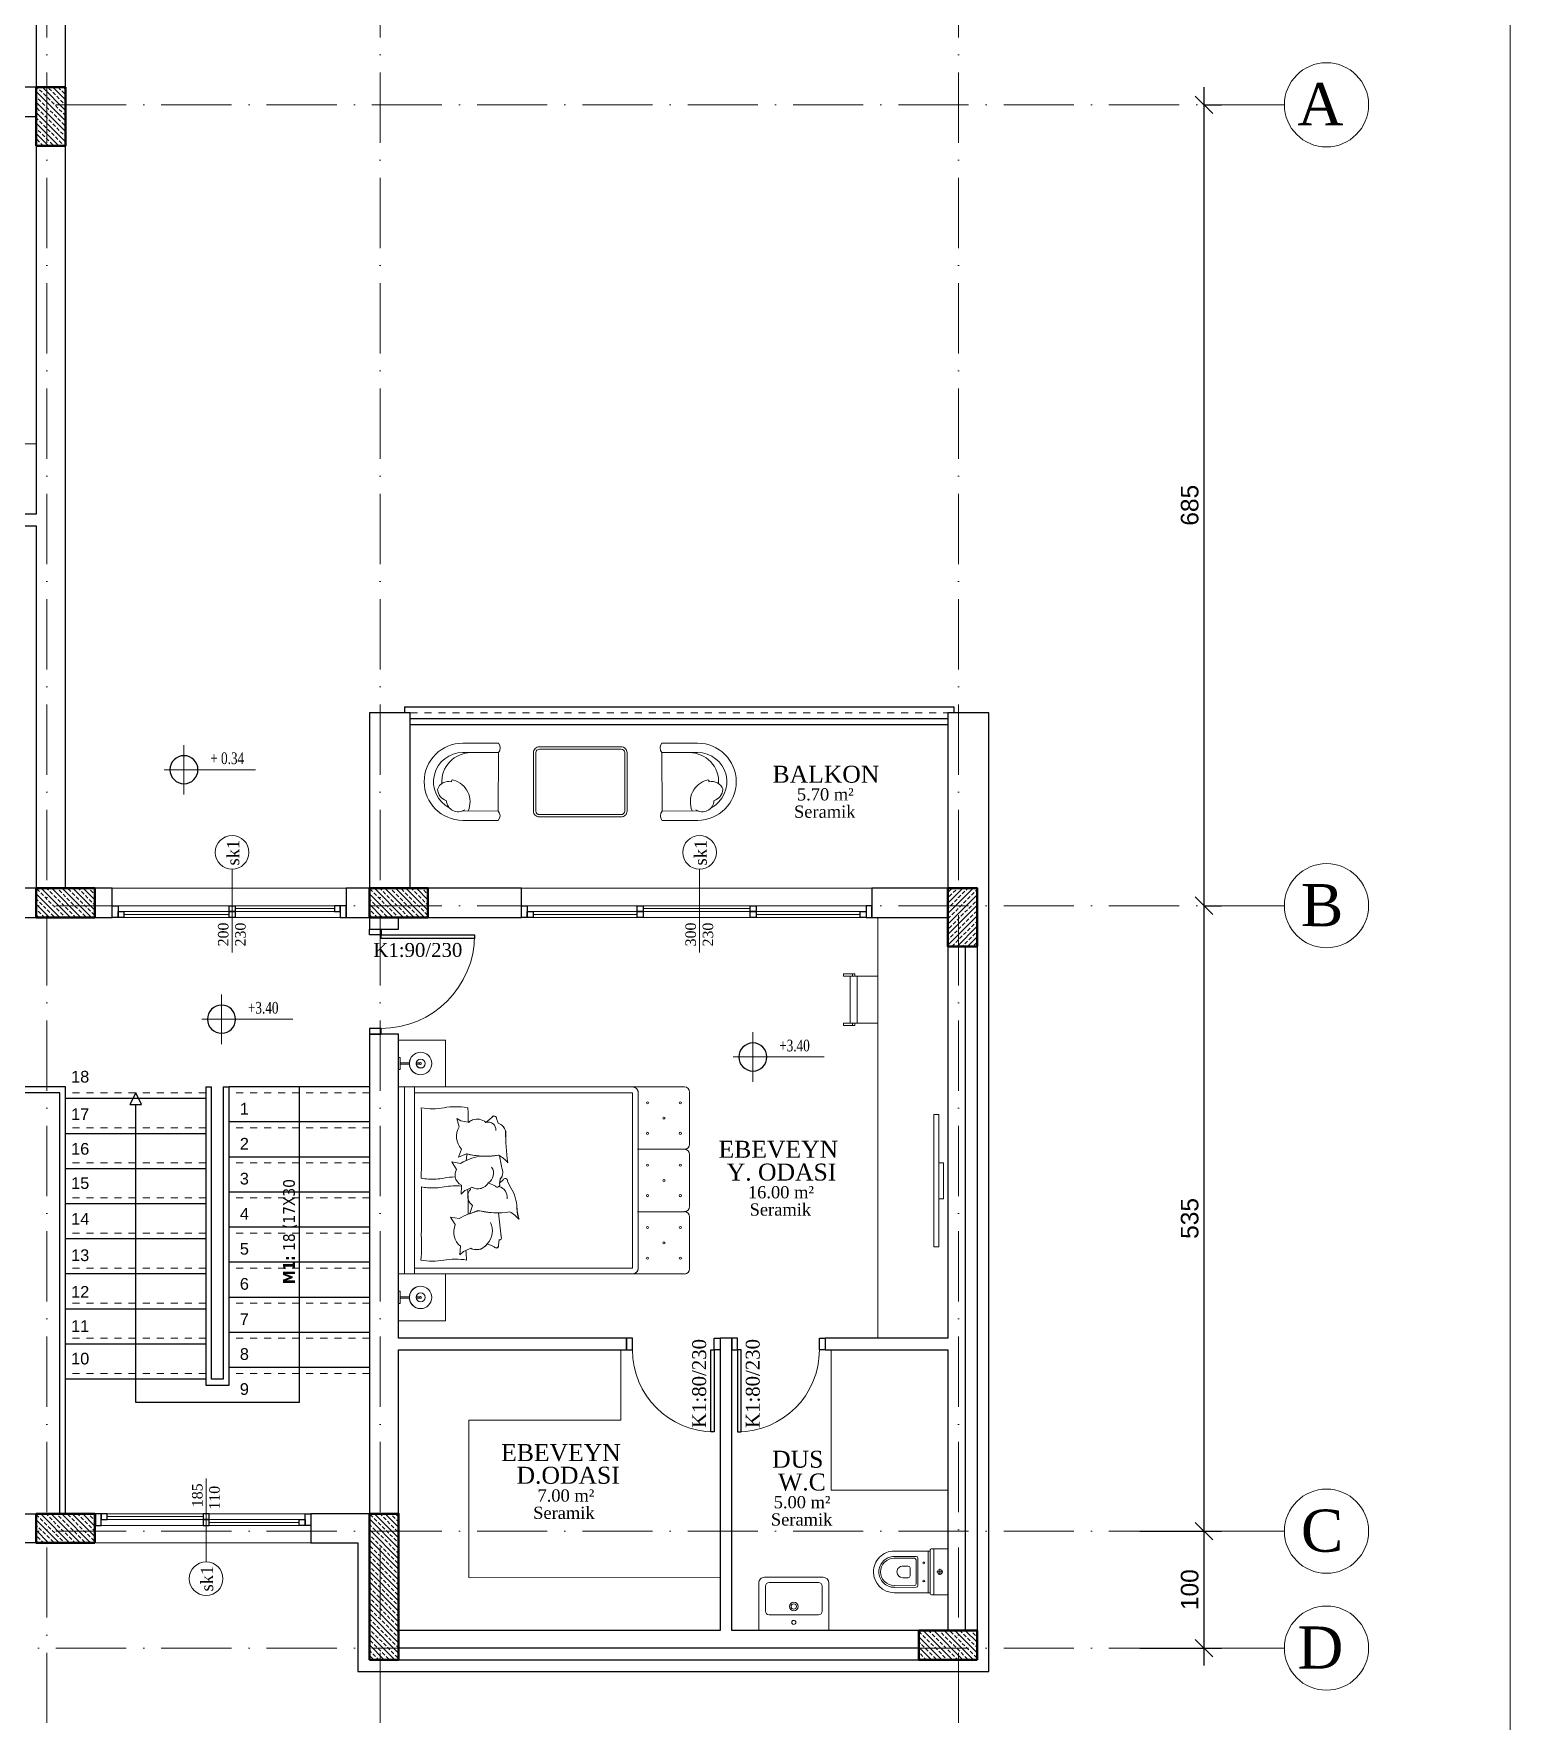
# Model space of a CAD drawing. Header units: centimetres. Extents: x 116407 to 128890, y -80763 to -76541.
# Drawn here: x 121274 to 122537, y -79368 to -77924 of the extents above; entities that cross this region are included whole.
import ezdxf
from ezdxf.enums import TextEntityAlignment as Align

# ---------------------------------------------------------------- set-up
doc = ezdxf.new("R2010")
doc.units = ezdxf.units.CM
doc.linetypes.add('ACAD_ISO10W100', pattern=[18, 12, -3, 0, -3])
doc.linetypes.add('KAPI ACILIS', pattern=[12, 6, -6])
doc.layers.get('0').update_dxf_attribs({"lineweight": 0})
for name, color, linetype, lineweight in [('00 aks yazi', 40, 'Continuous', 9), ('000 DUVAR UPDATED', 30, 'Continuous', 35), ('00_Axis', 70, 'ACAD_ISO10W100', 9), ('00_DUVAR', 150, 'Continuous', 30), ('00_tefriş', 253, 'Continuous', 9), ('00_TEXT', 255, 'Continuous', 13), ('02 MERDIVEN IZDUSUM', 50, 'Continuous', 20), ('02 MERDIVEN KORKULUK', 30, 'Continuous', 25), ('02 MERDIVEN OK', 50, 'Continuous', 30), ('02 MERDIVEN PLAN', 90, 'Continuous', 25), ('04 DIS OLCU', 40, 'Continuous', 9), ('04 KA TAG', 171, 'Continuous', 18), ('04 PEN TAG', 71, 'Continuous', 18), ('04 pencere cam', 4, 'Continuous', 18), ('04 PENCERE DENIZLIK', 190, 'Continuous', 18), ('04 pencere kasa', 3, 'Continuous', 25), ('04 pencere plan', 2, 'Continuous', 18), ('7-Yazı-Ölçü(0.18)', 7, 'Continuous', 18), ('COLUMN4', 3, 'Continuous', 50), ('D_DOL', 42, 'Continuous', 15), ('OL', 30, 'Continuous', 15), ('tarama', 2, 'Continuous', 18), ('TEFRIS', 21, 'Continuous', 5), ('YAZI', 7, 'Continuous', 20)]:
    doc.layers.add(name, color=color, linetype=linetype, lineweight=lineweight)
doc.layers.add('PL', color=1, linetype='Continuous')
doc.styles.add('Arial_1', font='arial.ttf', dxfattribs={"height": 15})
doc.styles.add('Fam Text 1-100', font='arial.ttf', dxfattribs={"height": 15})
doc.styles.get("Standard").update_dxf_attribs({"font": 'times.ttf'})
doc.dimstyles.new('Ic Olcu 1-100', dxfattribs={"dimscale": 30.48, "dimtxt": 15, "dimasz": 0.492126, "dimexe": 0.492126, "dimexo": 0.0625, "dimgap": 0.15, "dimtad": 1, "dimdec": 0, "dimzin": 0, "dimdsep": 46, "dimtxsty": 'Arial_1', "dimblk1": 'OBLIQUE', "dimblk2": 'OBLIQUE', "dimsah": 1, "dimcen": 0.09, "dimdle": 0.492126, "dimadec": 0, "dimazin": 0, "dimtfac": 1, "dimtdec": 0, "dimtix": 1, "dimtmove": 0, "dimatfit": 3, "dimfxlon": 1, "dimtvp": 1, "dimtolj": 1, "dimtzin": 0, "dimarcsym": 2})

# ---------------------------------------------------------------- blocks, each defined once
blk = doc.blocks.new('wc')
at = {"layer": '00_tefriş', "lineweight": 5}
for p, q in [((-56532.5, -36762.4), (-56532.5, -36801.9)), ((-56517.4, -36763.4), (-56517.4, -36800.9)), ((-56517.4, -36764.3), (-56486.6, -36764.3)), ((-56515.6, -36764.3), (-56515.6, -36799.8)), ((-56506.8, -36782.1), (-56506.8, -36770.4)), ((-56486.6, -36768.8), (-56505.3, -36768.9)), ((-56505.3, -36782.1), (-56505.3, -36771.9)), ((-56486.6, -36770.3), (-56503.8, -36770.4)), ((-56528.1, -36782.1), (-56523.1, -36782.1)), ((-56525.6, -36784.6), (-56525.6, -36779.6)), ((-56506.8, -36782.1), (-56506.8, -36793.8)), ((-56505.3, -36782.1), (-56505.3, -36792.3)), ((-56500.1, -36782.1), (-56500.1, -36778.6)), ((-56500.1, -36782.1), (-56500.1, -36785.6)), ((-56498.6, -36777.1), (-56493.9, -36777.1)), ((-56498.6, -36787.1), (-56493.9, -36787.1)), ((-56488.9, -36782.1), (-56488.9, -36782.1)), ((-56468.9, -36782.1), (-56468.9, -36782.1)), ((-56517.4, -36799.8), (-56486.6, -36799.8)), ((-56486.6, -36795.3), (-56505.3, -36795.3)), ((-56486.6, -36793.8), (-56503.8, -36793.8))]:
    blk.add_line(p, q, dxfattribs=at)
for points in [[(-56532.5, -36762.4), (-56520.4, -36762.4), (-56520.4, -36801.9), (-56532.5, -36801.9)], [(-56520.4, -36762.4), (-56518.4, -36762.4)], [(-56518.4, -36801.9), (-56520.4, -36801.9)]]:
    blk.add_lwpolyline(points, dxfattribs=at)
for centre, radius in [((-56511.9, -36774.3), 0.75), ((-56525.6, -36782.1), 2), ((-56511.9, -36789.8), 0.75)]:
    blk.add_circle(centre, radius, dxfattribs=at)
for centre, radius, start, end in [((-56518.4, -36763.4), 1, 0, 90), ((-56505.3, -36770.4), 1.5, 90.0318, 180), ((-56503.8, -36771.9), 1.5, 90.0318, 180), ((-56486.6, -36782.1), 17.8, 0, 90), ((-56486.6, -36782.1), 13.2, 44.9852, 90.0601), ((-56486.6, -36782.1), 11.7, 44.9852, 90.0601), ((-56486.6, -36782.1), 11.7, 359.9386, 44.9852), ((-56486.6, -36782.1), 13.2, 359.9386, 44.9852), ((-56498.6, -36778.6), 1.5, 90, 180), ((-56498.6, -36785.6), 1.5, 180, 270), ((-56493.9, -36782.1), 5, 0, 90), ((-56493.9, -36782.1), 5, 270, 0), ((-56486.6, -36782.1), 17.8, 270, 0), ((-56486.6, -36782.1), 11.7, 315.0148, 0.0614), ((-56486.6, -36782.1), 13.2, 315.0148, 0.0614), ((-56518.4, -36800.9), 1, 270, 0), ((-56505.3, -36793.8), 1.5, 180, 269.9682), ((-56503.8, -36792.3), 1.5, 180, 269.9682), ((-56486.6, -36782.1), 11.7, 269.9399, 315.0148), ((-56486.6, -36782.1), 13.2, 269.9399, 315.0148)]:
    blk.add_arc(centre, radius, start, end, dxfattribs=at)
blk = doc.blocks.new('eviye')
at = {"layer": '00_tefriş'}
for p, q in [((164326, -36793.9), (164326, -36834.5)), ((164386, -36793.9), (164326, -36793.9)), ((164386, -36793.9), (164386, -36834.5)), ((164331.8, -36832), (164331.8, -36810.4)), ((164377.2, -36807.4), (164334.8, -36807.4)), ((164380.2, -36832), (164380.2, -36810.4)), ((164356, -36839.5), (164331, -36839.5)), ((164356, -36835), (164334.8, -36835)), ((164356, -36835), (164377.2, -36835)), ((164356, -36839.5), (164381, -36839.5))]:
    blk.add_line(p, q, dxfattribs=at)
for centre, radius in [((164356, -36800.9), 1.75), ((164356, -36814.5), 3.65), ((164356, -36814.5), 2.3)]:
    blk.add_circle(centre, radius, dxfattribs=at)
for centre, radius, start, end in [((164334.8, -36810.4), 3, 90, 180), ((164377.2, -36810.4), 3, 0, 90), ((164334.8, -36832), 3, 180, 270), ((164377.2, -36832), 3, 270, 0), ((164331, -36834.5), 5, 180, 270), ((164381, -36834.5), 5, 270, 0)]:
    blk.add_arc(centre, radius, start, end, dxfattribs=at)
blk = doc.blocks.new('oda ismi-flat-1-flat-2-flat-1')
at = {"layer": 'YAZI'}
for tag, height, p in [('ODAISMI', 25.9, (32.8, 3.2)), ('ODAISMI', 25.9, (32.8, -31.5)), ('METREKARE', 18.7, (32.6, -58.7)), ('MALZEME', 18.7, (34.4, -85.1))]:
    blk.add_attdef(tag, text='', height=height, dxfattribs=at).set_placement(p, align=Align.CENTER)
blk = doc.blocks.new('yatak buyuk-flat-1-flat-1')
at = {"layer": 'D_DOL'}
for p, q in [((0, 250), (40, 250)), ((0, 210), (0, 250)), ((40, 250), (40, 210)), ((0, 235.2), (0, 224.8)), ((1.4, 235.2), (0, 235.2)), ((1.4, 235.2), (1.4, 224.8)), ((1.4, 224.8), (0, 224.8)), ((1.4, 230.6), (9.2, 230.6)), ((1.4, 229.4), (9.2, 229.4)), ((15, 230.6), (18.3, 230.6)), ((15, 229.4), (18.3, 229.4)), ((40, 210), (0, 210)), ((13.7, 210), (5, 210)), ((5, 210), (5, 50)), ((200, 210), (13.7, 210)), ((13.7, 50), (13.7, 210)), ((200, 205), (13.7, 205)), ((200, 205), (200, 55)), ((205, 205), (205, 55)), ((79.8, 183.8), (74.6, 179.6)), ((85.2, 179), (83.7, 182.9)), ((86.9, 131.2), (86.4, 127.1)), ((89.4, 130.4), (86.5, 128.1)), ((82.9, 125.2), (76.8, 127.9)), ((94.8, 125.6), (93.2, 129.5)), ((81.9, 73.1), (75.7, 75.8)), ((85.9, 79.1), (85.4, 74.9)), ((0, 50), (40, 50)), ((0, 10), (0, 50)), ((5, 50), (13.7, 50)), ((200, 55), (13.7, 55)), ((200, 50), (13.7, 50)), ((40, 50), (40, 10)), ((0, 24.8), (0, 35.2)), ((1.4, 35.2), (0, 35.2)), ((1.4, 24.8), (1.4, 35.2)), ((1.4, 30.6), (9.2, 30.6)), ((1.4, 29.4), (9.2, 29.4)), ((15, 30.6), (18.3, 30.6)), ((15, 29.4), (18.3, 29.4)), ((1.4, 24.8), (0, 24.8)), ((40, 10), (0, 10))]:
    blk.add_line(p, q, dxfattribs=at)
for points in [[(0, 250), (0, 235.2), (1.4, 235.2), (1.4, 230.6), (9.2, 230.6, -0.396737), (18.8, 239.6, -1), (18.8, 220.4, -0.396737), (9.2, 229.4), (1.4, 229.4), (1.4, 224.8), (0, 224.8), (0, 210), (5, 210), (13.7, 210), (40, 210), (40, 250)], [(9.2, 230.6, 0.431909), (18.8, 220.4, 1), (18.8, 239.6, 0.396737)], [(18.8, 233.8, 0.37077), (15, 230.6), (18.3, 230.6, -0.182676), (18.8, 230.8, -1), (18.8, 229.2, -0.182676), (18.3, 229.4), (15, 229.4, 0.37077), (18.8, 226.2, 1)], [(18.8, 233.8, -1), (18.8, 226.2, -1)], [(18.8, 230.8, -1), (18.8, 229.2, -1)], [(13.7, 55), (13.7, 50), (40, 50), (200, 50, 0.414214), (205, 55), (205, 205, 0.414214), (200, 210), (13.7, 210), (13.7, 205), (200, 205), (200, 55)], [(19.4, 192.1, -0.010905), (19.4, 136.3, -0.000529), (19.3, 132, 0.028942), (25.5, 131.2, 0.060996), (38.6, 132, -0.044718), (48.4, 133, -0.17513), (49.6, 139.4), (45.5, 145.8), (52.8, 144.5, -0.02118), (57.9, 147.1, -0.013086), (58.5, 152.7, -0.001568), (58.1, 152.8), (51.3, 149.8), (53.7, 156.9, -0.328168), (51.8, 175.8), (49.7, 182.9), (53.3, 180.9), (59.6, 179.8, 0.006955), (59.3, 191.5, 0.352243), (58.6, 192.2, 0.089675), (38.9, 192.2, -0.091158)], [(63.3, 181.8, 0.091522), (60, 179.7), (59.6, 179.8), (53.3, 180.9), (49.7, 182.9), (51.8, 175.8, 0.328168), (53.7, 156.9), (51.3, 149.8), (58.1, 152.8, 0.020378), (63.5, 151.6, 0.082123), (85.6, 151.6, -0.086663), (93.4, 145.2, -0.03318), (91.6, 172.2, 0.249516), (85.2, 179), (83.7, 182.9, 0.901035), (79.8, 183.8), (74.6, 179.6, 0.290934)], [(52.8, 144.5), (45.5, 145.8), (49.6, 139.4, 0.17513), (48.4, 133, 0.243964), (53.8, 125.9), (53.8, 125.2), (53.6, 118.4), (56.5, 121.3), (59, 122.4), (61.1, 123.4), (62.7, 124.1, 0.392918), (76.8, 127.9), (82.9, 125.2, 0.901035), (86.4, 127.1), (86.9, 131.2, 0.287202), (88.8, 139.1, -0.022841), (86.2, 151.2, 0.006283), (85.6, 151.6, -0.061637), (69, 150.9, 0.064503)], [(76.8, 127.9, -0.392918), (62.7, 124.1), (61.1, 123.4), (61.4, 122.4, 0.137143), (59.3, 117.8, -0.004907), (59.5, 114, 0.181605), (63.3, 108.5), (61, 101.6, -0.009582), (63.5, 102.5), (67.7, 104.4, 0.102673), (95.2, 103.1, -0.086663), (102.9, 96.8, -0.074176), (101.1, 108.8, 0.12918), (94.8, 125.6), (93.2, 129.5, 0.901035), (89.4, 130.4), (86.5, 128.1), (86.4, 127.1, -0.901035), (82.9, 125.2)], [(24.6, 123.8, -0.023883), (19.5, 124.4, -0.002137), (19.6, 117.4, -0.01041), (19.4, 83.3, -0.040169), (19.1, 61.8, 0.090908), (38.6, 61.8, -0.089245), (58.2, 61.9, -0.019198), (57.6, 70.1), (55.5, 69.2), (52.5, 66.3), (52.8, 73.7, -0.326756), (48.5, 92.3), (44.4, 98.6), (51.7, 97.4, -0.03169), (59.5, 101.1, 0.016501), (59.5, 114, -0.102864), (59.3, 117.8, 0.005985), (59, 122.4), (56.5, 121.3), (53.6, 118.4), (53.8, 125.2, 0.067694), (38.9, 124.5, -0.066607)], [(63.5, 102.5), (60.9, 101.4), (61, 101.6, 0.005935), (59.5, 101.1, 0.03169), (51.7, 97.4), (44.4, 98.6), (48.5, 92.3, 0.326756), (52.8, 73.7), (52.5, 66.3), (55.5, 69.2), (57.6, 70.1), (61.7, 72, 0.038076), (63.2, 71.3, 0.349611), (75.7, 75.8), (81.9, 73.1, 0.901035), (85.4, 74.9), (85.9, 79.1, 0.678372), (87.8, 81.9, -0.010137), (85.5, 102.3, -0.061385), (69, 104.1, 0.021337)], [(0, 50), (0, 35.2), (1.4, 35.2), (1.4, 30.6), (9.2, 30.6, -0.396737), (18.8, 39.6, -1), (18.8, 20.4, -0.396737), (9.2, 29.4), (1.4, 29.4), (1.4, 24.8), (0, 24.8), (0, 10), (40, 10), (40, 50)], [(18.8, 39.6, 0.396737), (9.2, 30.6, 0.431909), (18.8, 20.4, 1)], [(18.8, 33.8, 0.37077), (15, 30.6), (18.3, 30.6, -0.182676), (18.8, 30.8, -1), (18.8, 29.2, -0.182676), (18.3, 29.4), (15, 29.4, 0.37077), (18.8, 26.2, 1)], [(18.8, 26.2, -1), (18.8, 33.8, -1)], [(18.8, 29.2, -1), (18.8, 30.8, -1)]]:
    blk.add_lwpolyline(points, format="xyb", close=True, dxfattribs=at)
at = {"layer": 'D_DOL', "linetype": 'Continuous', "ltscale": 0.7}
blk.add_lwpolyline([(0, 50), (0, 210), (5, 210), (5, 50)], close=True, dxfattribs=at)
at = {"layer": 'D_DOL'}
for points in [[(0, 210), (0, 50), (5, 50), (5, 210)], [(5, 210), (5, 50), (13.7, 50), (13.7, 210)]]:
    blk.add_lwpolyline(points, close=True, dxfattribs=at)
for centre, radius in [((18.8, 230), 9.6), ((18.8, 230), 3.84), ((18.8, 230), 0.768), ((18.8, 30), 9.6), ((18.8, 30), 3.84), ((18.8, 30), 0.768)]:
    blk.add_circle(centre, radius, dxfattribs=at)
for centre, radius, start, end in [((200, 205), 5, 0, 90), ((76.6, 173.2), 6.68, 355.8658, 107.3957), ((81.7, 183.1), 1.98, 352.5727, 160.6526), ((82, 169.6), 9.89, 15.0295, 71.07), ((295.2, 172.3), 203.7, 180.0282, 187.6298), ((74.8, 218.4), 67.7, 255.7162, 279.1649), ((71.4, 126.2), 29.1, 40.9609, 60.7731), ((219.9, 173.3), 135.5, 189.3886, 194.6224), ((71.8, 136), 9.42, 301.5495, 34.3433), ((81.6, 136.7), 7.61, 314.4301, 18.5269), ((91.3, 129.7), 1.98, 352.5727, 160.6526), ((67.7, 133.6), 10.7, 242.1866, 327.9895), ((84.6, 126.3), 1.98, 214.0071, 22.0869), ((83.6, 115.7), 9.33, 351.8936, 76.6902), ((66, 105.1), 35.3, 5.9749, 35.4178), ((84.4, 170), 67.7, 255.7162, 279.1649), ((588.7, 148.2), 505.3, 185.211, 187.5342), ((81, 77.8), 29.1, 40.9609, 60.7731), ((142.1, 108.8), 40.9, 180.1013, 197.0702), ((64.1, 87), 16.2, 316.2061, 26.1373), ((66.7, 81.5), 10.7, 242.1866, 327.9895), ((83.5, 74.2), 1.98, 214.0071, 22.0869), ((86.2, 80.9), 1.84, 258.174, 34.7815), ((200, 55), 5, 270, 0)]:
    blk.add_arc(centre, radius, start, end, dxfattribs=at)
blk = doc.blocks.new('A$C1352')
at = {"color": 0}
for points in [[(0.003, 0.053), (0.003, 0.553, -0.414214), (0.053, 0.603), (0.753, 0.603, -0.414214), (0.803, 0.553), (0.803, 0.053, -0.414214), (0.753, 0.003), (0.053, 0.003, -0.414214)], [(0.023, 0.053), (0.023, 0.553, -0.414214), (0.053, 0.583), (0.753, 0.583, -0.414214), (0.783, 0.553), (0.783, 0.053, -0.414214), (0.753, 0.023), (0.053, 0.023, -0.414214)]]:
    blk.add_lwpolyline(points, format="xyb", close=True, dxfattribs=at)
blk = doc.blocks.new('GVSEDSFDV')
at = {"layer": '00_tefriş'}
for p, q in [((77879.4, -79205.2), (77909.9, -79205.3)), ((78080.5, -79205.2), (78050, -79205.3))]:
    blk.add_line(p, q, dxfattribs=at)
for points in [[(77909.9, -79205.3, -0.369229), (77909.9, -79213.3), (77879.4, -79213.2, -1), (77879.5, -79147.2), (77910, -79147.3, -0.369229), (77910, -79155.3)], [(78050, -79205.3, 0.369229), (78050, -79213.3), (78080.5, -79213.2, 1), (78080.4, -79147.2), (78049.9, -79147.3, 0.369229), (78049.9, -79155.3)]]:
    blk.add_lwpolyline(points, format="xyb", close=True, dxfattribs=at)
for points in [[(77867.9, -79202.4, -0.785087), (77879.5, -79155.2), (77910, -79155.3)], [(78092, -79202.4, 0.785087), (78080.4, -79155.2), (78049.9, -79155.3)]]:
    blk.add_lwpolyline(points, format="xyb", dxfattribs=at)
for centre, radius, start, end in [((77886.5, -79180.3), 25, 89.9461, 183.658), ((78073.4, -79180.3), 25, 356.342, 90.0539), ((77867.4, -79190.3), 10.3, 76.6403, 159.4695), ((77870.9, -79179.8), 1.2, 60.6238, 203.7423), ((77866.3, -79197.4), 19.4, 337.0143, 74.2857), ((78093.6, -79197.4), 19.4, 105.7143, 202.9857), ((78089, -79179.8), 1.2, 336.2577, 119.3762), ((78092.5, -79190.3), 10.3, 20.5305, 103.3597), ((77869.1, -79185.7), 11.3, 184.9999, 251.3534), ((78090.8, -79185.7), 11.3, 288.6466, 355.0001), ((77875.5, -79195.9), 10, 182.9922, 304.1401), ((77879.4, -79180.2), 25, 268.8536, 269.9461), ((78084.4, -79195.9), 10, 235.8599, 357.0078), ((78080.5, -79180.2), 25, 270.0539, 271.1464)]:
    blk.add_arc(centre, radius, start, end, dxfattribs=at)
at = {"layer": '00_tefriş', "xscale": 100, "yscale": 100, "zscale": 100}
blk.add_blockref('A$C1352', (77939.7, -79210.6), dxfattribs=at)
blk = doc.blocks.new('_Oblique')
at = {"color": 0, "linetype": 'ByBlock', "lineweight": -2}
blk.add_line((-0.5, -0.5), (0.5, 0.5), dxfattribs=at)
blk = doc.blocks.new('*D48')
at = {"layer": '04 DIS OLCU', "color": 0, "lineweight": -2, "transparency": 16777216}
for p, q in [((122275.3, -79320), (122275.3, -79190)), ((122220.4, -79205), (122290.3, -79205)), ((122220.4, -79305), (122290.3, -79305))]:
    blk.add_line(p, q, dxfattribs=at)
at = {"layer": 'Defpoints', "color": 0, "transparency": 16777216}
for p in [(122218.5, -79205), (122275.3, -79205), (122218.5, -79305)]:
    blk.add_point(p, dxfattribs=at)
at = {"layer": '04 DIS OLCU', "color": 0, "lineweight": -2, "transparency": 16777216, "xscale": 14.9999992057106, "yscale": 14.9999992057106, "zscale": 14.9999992057106}
for p, rotation in [((122275.3, -79205), 90), ((122275.3, -79305), 270)]:
    blk.add_blockref('_Oblique', p, dxfattribs=dict(at, rotation=rotation))
at = {"layer": '04 DIS OLCU', "color": 0, "transparency": 16777216, "insert": (122263.1, -79255), "char_height": 15, "attachment_point": 5, "rotation": 90, "style": 'Arial_1'}
blk.add_mtext('\\A1;100', dxfattribs=at)
blk = doc.blocks.new('*D49')
at = {"layer": '04 DIS OLCU', "color": 0, "lineweight": -2, "transparency": 16777216}
for p, q in [((122275.3, -79220), (122275.3, -78655)), ((122275.3, -78670), (122290.3, -78670)), ((122220.4, -79205), (122290.3, -79205))]:
    blk.add_line(p, q, dxfattribs=at)
at = {"layer": 'Defpoints', "color": 0, "transparency": 16777216}
for p in [(122275.3, -78670), (122275.3, -78670), (122218.5, -79205)]:
    blk.add_point(p, dxfattribs=at)
at = {"layer": '04 DIS OLCU', "color": 0, "lineweight": -2, "transparency": 16777216, "xscale": 14.9999992057106, "yscale": 14.9999992057106, "zscale": 14.9999992057106}
for p, rotation in [((122275.3, -78670), 90), ((122275.3, -79205), 270)]:
    blk.add_blockref('_Oblique', p, dxfattribs=dict(at, rotation=rotation))
at = {"layer": '04 DIS OLCU', "color": 0, "transparency": 16777216, "insert": (122263.1, -78937.5), "char_height": 15, "attachment_point": 5, "rotation": 90, "style": 'Arial_1'}
blk.add_mtext('\\A1;535', dxfattribs=at)
blk = doc.blocks.new('*D50')
at = {"layer": '04 DIS OLCU', "color": 0, "lineweight": -2, "transparency": 16777216}
for p, q in [((122275.3, -78685), (122275.3, -77970)), ((122275.3, -77985), (122290.3, -77985)), ((122275.3, -78670), (122290.3, -78670))]:
    blk.add_line(p, q, dxfattribs=at)
at = {"layer": 'Defpoints', "color": 0, "transparency": 16777216}
for p in [(122275.3, -77985), (122275.3, -77985), (122275.3, -78670)]:
    blk.add_point(p, dxfattribs=at)
at = {"layer": '04 DIS OLCU', "color": 0, "lineweight": -2, "transparency": 16777216, "xscale": 14.9999992057106, "yscale": 14.9999992057106, "zscale": 14.9999992057106}
for p, rotation in [((122275.3, -77985), 90), ((122275.3, -78670), 270)]:
    blk.add_blockref('_Oblique', p, dxfattribs=dict(at, rotation=rotation))
at = {"layer": '04 DIS OLCU', "color": 0, "transparency": 16777216, "insert": (122263.1, -78327.5), "char_height": 15, "attachment_point": 5, "rotation": 90, "style": 'Arial_1'}
blk.add_mtext('\\A1;685', dxfattribs=at)

msp = doc.modelspace()

# ---------------------------------------------------------------- hatches: boundary and pattern name
at = {"layer": 'tarama'}
h = msp.add_hatch(dxfattribs=at)
h.set_pattern_fill('ANSI33', color=256, angle=450)
h.set_pattern_definition([(135, (186801.2175, -156457.2554), (-4.49012806, -4.49012806), []), (135, (186801.2175, -156452.765), (-4.49012806, -4.49012806), [3.175, -1.5875])])
h.paths.add_polyline_path([(121301.2, -77970), (121276.2, -77970), (121276.2, -78020), (121301.2, -78020)])
h = msp.add_hatch(dxfattribs=at)
h.set_pattern_fill('ANSI33', color=256, angle=270)
h.set_pattern_definition([(315, (55441.2175, 852.147), (4.49012806, 4.49012806), []), (315, (55441.2175, 847.657), (4.49012806, 4.49012806), [3.175, -1.5875])])
h.paths.add_polyline_path([(121326.2, -78680), (121326.2, -78655), (121276.2, -78655), (121276.2, -78680)])
h = msp.add_hatch(dxfattribs=at)
h.set_pattern_fill('ANSI33', color=256, angle=270)
h.set_pattern_definition([(315, (55726.2175, 852.147), (4.49012806, 4.49012806), []), (315, (55726.2175, 847.657), (4.49012806, 4.49012806), [3.175, -1.5875])])
h.paths.add_polyline_path([(121611.2, -78680), (121611.2, -78655), (121561.2, -78655), (121561.2, -78680)])
h = msp.add_hatch(dxfattribs=at)
h.set_pattern_fill('ANSI33', color=256, angle=180)
h.set_pattern_definition([(225, (201833.318, -13528.4026), (4.49012806, -4.49012806), []), (225, (201828.828, -13528.4026), (4.49012806, -4.49012806), [3.175, -1.5875])])
h.paths.add_polyline_path([(122056.2, -78655.1), (122081.2, -78655.1), (122081.2, -78705.1), (122056.2, -78705.1)])
h = msp.add_hatch(dxfattribs=at)
h.set_pattern_fill('ANSI33', color=256, angle=270)
h.set_pattern_definition([(315, (55440.81, 317.0304), (4.49012806, 4.49012806), []), (315, (55440.81, 312.54), (4.49012806, 4.49012806), [3.175, -1.5875])])
h.paths.add_polyline_path([(121325.8, -79215.1), (121325.8, -79190.1), (121275.8, -79190.1), (121275.8, -79215.1)])
h = msp.add_hatch(dxfattribs=at)
h.set_pattern_fill('ANSI33', color=256, angle=270)
h.set_pattern_definition([(315, (56236.2175, -102.853), (4.49012806, 4.49012806), []), (315, (56236.2175, -107.343), (4.49012806, 4.49012806), [3.175, -1.5875])])
h.paths.add_polyline_path([(121561.2, -79315), (121586.2, -79315), (121586.2, -79190), (121561.2, -79190)])
h = msp.add_hatch(dxfattribs=at)
h.set_pattern_fill('ANSI33', color=256, angle=270)
h.set_pattern_definition([(315, (56196.084, 217.001), (4.49012806, 4.49012806), []), (315, (56196.084, 212.511), (4.49012806, 4.49012806), [3.175, -1.5875])])
h.paths.add_polyline_path([(122081.1, -79315.2), (122081.1, -79290.2), (122031.1, -79290.2), (122031.1, -79315.2)])

# ---------------------------------------------------------------- linework, layer by layer
at = {"layer": '00 aks yazi'}
msp.add_lwpolyline([(116406.9, -76541.3), (122537.3, -76541.3), (122537.3, -80578.7), (116406.9, -80578.7)], close=True, dxfattribs=at)
at = {"layer": '00_Axis', "linetype": 'ACAD_ISO10W100', "ltscale": 5}
for p, q in [((121285.3, -77416.8), (121285.3, -79746.5)), ((121570.3, -77416.8), (121570.3, -79746.5)), ((122065.3, -77416.8), (122065.3, -79746.5)), ((122344.1, -77985), (120173.8, -77985)), ((122344.1, -78670), (120173.8, -78670)), ((122344.1, -79205), (120173.8, -79205)), ((122344.1, -79305), (120173.8, -79305))]:
    msp.add_line(p, q, dxfattribs=at)
at = {"layer": '00_Axis', "linetype": 'ByBlock', "ltscale": 5}
for centre in [(122380.1, -77985), (122380.1, -78670), (122380.1, -79205), (122380.1, -79305)]:
    msp.add_circle(centre, 36, dxfattribs=at)
at = {"layer": '00_DUVAR'}
for points in [[(121301.2, -77850), (121276.2, -77850), (121276.2, -77970), (121241.2, -77970), (121241.2, -77995), (121276.2, -77995), (121276.2, -78335), (121046.2, -78335), (121046.2, -78345), (121276.2, -78345), (121276.2, -78655), (121036.2, -78655), (121036.2, -78565), (121026.2, -78565), (121026.2, -78680), (121341.2, -78680), (121341.2, -78655), (121301.2, -78655)], [(121596.2, -78655), (121596.2, -78505), (121561.2, -78505), (121561.2, -78655), (121541.2, -78655), (121541.2, -78680), (121561.2, -78680), (121561.2, -78690), (121586.2, -78690), (121586.2, -78680), (121691.2, -78680), (121691.2, -78655)], [(122081.2, -78705), (122081.2, -79290), (122071.2, -79290), (122071.2, -78705)], [(121326.2, -79215), (121266.2, -79215), (121266.2, -79190), (121326.2, -79190)], [(121586.2, -79315), (122031.2, -79315), (122031.2, -79305), (121586.2, -79305)]]:
    msp.add_lwpolyline(points, close=True, dxfattribs=at)
for points in [[(122056.2, -79290), (121871.2, -79290), (121871.2, -79040), (121861.2, -79040), (121861.2, -79290), (121586.2, -79290), (121586.2, -79050), (121781.2, -79050), (121781.2, -79040), (121586.2, -79040), (121586.2, -78780), (121561.2, -78780), (121561.2, -79190), (121511.2, -79190), (121511.2, -79215), (121551.2, -79215), (121551.2, -79325), (122091.2, -79325), (122091.2, -78505), (122056.2, -78505), (122056.2, -78655), (121991.2, -78655), (121991.2, -78680), (122056.2, -78680), (122056.2, -79040), (121951.2, -79040), (121951.2, -79050), (122056.2, -79050), (122056.2, -79290)], [(121276.2, -79215), (121276.2, -79215)]]:
    msp.add_lwpolyline(points, dxfattribs=at)
at = {"layer": '00_tefriş'}
for p, q in [((121996.2, -78680), (121996.2, -79040)), ((121786.2, -78825), (121830.7, -78825)), ((121835.1, -78873.9), (121835.1, -78829.4)), ((122044, -78848.5), (122044, -78961.9)), ((122048.4, -78848.5), (122044, -78848.5)), ((122048.4, -78920.7), (122048.4, -78848.5)), ((121790.7, -78878.3), (121830.7, -78878.3)), ((121835.1, -78927.2), (121835.1, -78882.8)), ((122048.4, -78889.8), (122048.4, -78920.7)), ((122048.4, -78889.8), (122048.4, -78920.7)), ((122052.3, -78889.8), (122048.4, -78889.8)), ((122052.3, -78920.7), (122052.3, -78889.8)), ((122048.4, -78920.7), (122052.3, -78920.7)), ((122048.4, -78961.9), (122048.4, -78920.7)), ((121790.7, -78931.7), (121830.7, -78931.7)), ((121835.1, -78936.1), (121835.1, -78980.6)), ((122044, -78961.9), (122048.4, -78961.9)), ((121830.7, -78985), (121786.2, -78985))]:
    msp.add_line(p, q, dxfattribs=at)
msp.add_lwpolyline([(121861.2, -79244.9), (121646.4, -79244.7), (121646.4, -79110), (121776.2, -79110), (121776.2, -79050)], dxfattribs=at)
msp.add_lwpolyline([(122056.2, -79170), (122056.2, -79050), (121956.2, -79050), (121956.2, -79170)], close=True, dxfattribs=at)
for centre in [(121799.1, -78838.6), (121827.2, -78838.6), (121813.2, -78851.7), (121799.1, -78864.7), (121827.2, -78864.7), (121799.1, -78892), (121827.2, -78892), (121813.2, -78905), (121799.1, -78918), (121827.2, -78918), (121799.1, -78945.3), (121827.2, -78945.3), (121813.2, -78958.3), (121799.1, -78971.4), (121827.2, -78971.4)]:
    msp.add_circle(centre, 0.896, dxfattribs=at)
for centre, start, end in [((121830.7, -78829.4), 0, 90), ((121830.7, -78873.9), 270, 0), ((121830.7, -78882.8), 0, 90), ((121830.7, -78927.2), 270, 0), ((121830.7, -78936.1), 0, 90), ((121830.7, -78980.6), 270, 0)]:
    msp.add_arc(centre, 4.44, start, end, dxfattribs=at)
at = {"layer": '02 MERDIVEN IZDUSUM', "linetype": 'KAPI ACILIS'}
for p, q in [((121421.2, -78830), (121301.2, -78830)), ((121421.2, -78830), (121301.2, -78830)), ((121561.2, -78830), (121441.2, -78830)), ((121421.2, -78860), (121301.2, -78860)), ((121561.2, -78860), (121441.2, -78860)), ((121421.2, -78890), (121301.2, -78890)), ((121561.2, -78890), (121441.2, -78890)), ((121421.2, -78920), (121301.2, -78920)), ((121561.2, -78920), (121441.2, -78920)), ((121421.2, -78950), (121301.2, -78950)), ((121561.2, -78950), (121441.2, -78950)), ((121421.2, -78980), (121301.2, -78980)), ((121561.2, -78980), (121441.2, -78980)), ((121421.2, -79010), (121301.2, -79010)), ((121561.2, -79010), (121441.2, -79010)), ((121421.2, -79040), (121301.2, -79040)), ((121561.2, -79040), (121441.2, -79040)), ((121421.2, -79070), (121301.2, -79070)), ((121561.2, -79070), (121441.2, -79070))]:
    msp.add_line(p, q, dxfattribs=at)
msp.add_lwpolyline([(121596.2, -78505), (122056.2, -78505)], dxfattribs=at)
at = {"layer": '02 MERDIVEN KORKULUK'}
for points in [[(121596.2, -78510), (122056.2, -78510)], [(121596.2, -78515), (122056.2, -78515)], [(121301.2, -79190), (121301.2, -78825), (121071.2, -78825), (121071.2, -78855)], [(121296.2, -79190), (121296.2, -78830), (121076.2, -78830), (121076.2, -78855)], [(121421.2, -78825), (121421.2, -79010)], [(121421.2, -79010), (121421.2, -79080), (121441.2, -79080), (121441.2, -78825)], [(121421.2, -78825), (121426.2, -78825)], [(121436.2, -78825), (121436.2, -79075), (121426.2, -79075), (121426.2, -79011.9)], [(121426.2, -79015.3), (121426.2, -78825)], [(121436.2, -78825), (121441.2, -78825)]]:
    msp.add_lwpolyline(points, dxfattribs=at)
at = {"layer": '02 MERDIVEN OK'}
for points in [[(121356.2, -78840), (121366.2, -78840), (121361.2, -78830), (121356.2, -78840)], [(121501.2, -78825), (121501.2, -79095), (121361.2, -79095), (121361.2, -78840)]]:
    msp.add_lwpolyline(points, dxfattribs=at)
at = {"layer": '02 MERDIVEN PLAN'}
for p, q in [((121561.2, -78825), (121441.2, -78825)), ((121421.2, -78835), (121301.2, -78835)), ((121421.2, -78835), (121301.2, -78835)), ((121561.2, -78855), (121441.2, -78855)), ((121421.2, -78865), (121301.2, -78865)), ((121561.2, -78885), (121441.2, -78885)), ((121421.2, -78895), (121301.2, -78895)), ((121561.2, -78915), (121441.2, -78915)), ((121421.2, -78925), (121301.2, -78925)), ((121561.2, -78945), (121441.2, -78945)), ((121421.2, -78955), (121301.2, -78955)), ((121561.2, -78975), (121441.2, -78975)), ((121421.2, -78985), (121301.2, -78985)), ((121561.2, -79005), (121441.2, -79005)), ((121421.2, -79015), (121301.2, -79015)), ((121561.2, -79035), (121441.2, -79035)), ((121421.2, -79045), (121301.2, -79045)), ((121561.2, -79065), (121441.2, -79065)), ((121421.2, -79075), (121301.2, -79075))]:
    msp.add_line(p, q, dxfattribs=at)
for points in [[(121591.2, -78500), (122061.2, -78500)], [(121591.2, -78500), (121591.2, -78505)], [(122061.2, -78500), (122061.2, -78505)]]:
    msp.add_lwpolyline(points, dxfattribs=at)
at = {"layer": '04 PEN TAG'}
for p, q in [((121443.7, -78638.8), (121443.7, -78710)), ((121843.7, -78638.8), (121843.7, -78710)), ((121421.5, -79231.2), (121421.5, -79160))]:
    msp.add_line(p, q, dxfattribs=at)
for centre in [(121443.7, -78624.4), (121843.7, -78624.4), (121421.5, -79245.6)]:
    msp.add_circle(centre, 14.4, dxfattribs=at)
at = {"layer": '04 pencere cam'}
for p, q in [((121446.2, -78672.5), (121531.2, -78672.5)), ((121351.2, -78677.5), (121441.2, -78677.5)), ((121336.7, -79192.5), (121419, -79192.5)), ((121424, -79197.5), (121501.2, -79197.5))]:
    msp.add_line(p, q, dxfattribs=at)
for points in [[(121795.4, -78672.5), (121887, -78672.5)], [(121701.2, -78677.5), (121790.4, -78677.5)], [(121892, -78677.5), (121981.2, -78677.5)]]:
    msp.add_lwpolyline(points, dxfattribs=at)
at = {"layer": '04 PENCERE DENIZLIK'}
for p, q in [((121541.2, -78655), (121341.2, -78655)), ((121991.2, -78655), (121691.2, -78655)), ((121511.2, -79215), (121326.7, -79215))]:
    msp.add_line(p, q, dxfattribs=at)
at = {"layer": '04 pencere kasa'}
for points in [[(121346.2, -78670), (121346.2, -78680), (121341.2, -78680), (121341.2, -78670)], [(121351.2, -78675), (121351.2, -78680), (121346.2, -78680), (121346.2, -78675)], [(121351.2, -78675), (121351.2, -78680), (121346.2, -78680), (121346.2, -78675)], [(121446.2, -78670), (121446.2, -78675), (121441.2, -78675), (121441.2, -78670)], [(121446.2, -78675), (121446.2, -78680), (121441.2, -78680), (121441.2, -78675)], [(121531.2, -78670), (121531.2, -78675), (121536.2, -78675), (121536.2, -78670)], [(121536.2, -78670), (121536.2, -78680), (121541.2, -78680), (121541.2, -78670)], [(121696.2, -78670), (121696.2, -78680), (121691.2, -78680), (121691.2, -78670)], [(121701.2, -78675), (121701.2, -78680), (121696.2, -78680), (121696.2, -78675)], [(121795.4, -78670), (121795.4, -78675), (121790.4, -78675), (121790.4, -78670)], [(121795.4, -78675), (121795.4, -78680), (121790.4, -78680), (121790.4, -78675)], [(121892, -78670), (121892, -78675), (121887, -78675), (121887, -78670)], [(121892, -78675), (121892, -78680), (121887, -78680), (121887, -78675)], [(121986.2, -78675), (121986.2, -78680), (121981.2, -78680), (121981.2, -78675)], [(121986.2, -78670), (121986.2, -78680), (121991.2, -78680), (121991.2, -78670)], [(121571.2, -78695), (121561.2, -78695), (121561.2, -78690), (121571.2, -78690)], [(121651.2, -78698), (121571.2, -78698), (121571.2, -78695), (121651.2, -78695)], [(121571.2, -78775), (121561.2, -78775), (121561.2, -78780), (121571.2, -78780)], [(121786.2, -79050), (121786.2, -79040), (121781.2, -79040), (121781.2, -79050)], [(121853.2, -79120), (121853.2, -79050), (121856.2, -79050), (121856.2, -79120)], [(121856.2, -79050), (121856.2, -79040), (121861.2, -79040), (121861.2, -79050)], [(121876.2, -79050), (121876.2, -79040), (121871.2, -79040), (121871.2, -79050)], [(121879.2, -79120), (121879.2, -79050), (121876.2, -79050), (121876.2, -79120)], [(121946.2, -79050), (121946.2, -79040), (121951.2, -79040), (121951.2, -79050)], [(121331.7, -79200), (121331.7, -79190), (121326.7, -79190), (121326.7, -79200)], [(121336.7, -79195), (121336.7, -79190), (121331.7, -79190), (121331.7, -79195)], [(121336.7, -79195), (121336.7, -79190), (121331.7, -79190), (121331.7, -79195)], [(121424, -79195), (121424, -79190), (121419, -79190), (121419, -79195)], [(121506.2, -79200), (121506.2, -79190), (121511.2, -79190), (121511.2, -79200)], [(121424, -79200), (121424, -79195), (121419, -79195), (121419, -79200)], [(121501.2, -79200), (121501.2, -79195), (121506.2, -79195), (121506.2, -79200)]]:
    msp.add_lwpolyline(points, close=True, dxfattribs=at)
at = {"layer": '04 pencere plan'}
for p, q in [((121341.2, -78670), (121541.2, -78670)), ((121351.2, -78675), (121531.2, -78675)), ((121691.2, -78670), (121991.2, -78670)), ((121701.2, -78675), (121981.2, -78675)), ((121341.2, -78680), (121541.2, -78680)), ((121691.2, -78680), (121991.2, -78680)), ((121326.7, -79190), (121511.2, -79190)), ((121326.7, -79200), (121511.2, -79200)), ((121336.7, -79195), (121501.2, -79195))]:
    msp.add_line(p, q, dxfattribs=at)
for centre, radius, start, end in [((121571.2, -78695), 80, 270, 0), ((121856.2, -79050), 70, 180, 270), ((121876.2, -79050), 70, 270, 0)]:
    msp.add_arc(centre, radius, start, end, dxfattribs=at)
at = {"layer": 'COLUMN4', "color": 6}
for points in [[(121301.2, -77970), (121276.2, -77970), (121276.2, -78020), (121301.2, -78020)], [(121326.2, -78680), (121326.2, -78655), (121276.2, -78655), (121276.2, -78680)], [(121611.2, -78680), (121611.2, -78655), (121561.2, -78655), (121561.2, -78680)], [(122056.2, -78655), (122081.2, -78655), (122081.2, -78705), (122056.2, -78705)], [(121326.2, -79215), (121326.2, -79190), (121276.2, -79190), (121276.2, -79215)], [(121561.2, -79315), (121586.2, -79315), (121586.2, -79190), (121561.2, -79190)], [(122081.2, -79315), (122081.2, -79290), (122031.2, -79290), (122031.2, -79315)]]:
    msp.add_lwpolyline(points, close=True, dxfattribs=at)
at = {"layer": 'D_DOL', "lineweight": 20}
for p, q in [((121966.7, -78730.4), (121972.6, -78730.4)), ((121972.6, -78770.4), (121972.6, -78730.4)), ((121974.6, -78728.4), (121974.6, -78730.4)), ((121974.6, -78730.4), (121976.6, -78730.4)), ((121976.6, -78730.4), (121976.6, -78728.4)), ((121978.6, -78730.4), (121978.6, -78770.4)), ((121966.7, -78770.4), (121972.6, -78770.4)), ((121974.6, -78772.4), (121974.6, -78770.4)), ((121974.6, -78770.4), (121976.6, -78770.4)), ((121976.6, -78770.4), (121976.6, -78772.4))]:
    msp.add_line(p, q, dxfattribs=at)
at = {"layer": 'D_DOL'}
for points in [[(121966.7, -78730.4), (121966.7, -78728.4), (121974.6, -78728.4), (121974.6, -78730.4), (121972.6, -78730.4)], [(121972.6, -78730.4), (121972.6, -78770.4), (121974.6, -78770.4), (121974.6, -78770.4), (121976.6, -78770.4), (121978.6, -78770.4), (121978.6, -78730.4)], [(121974.6, -78730.4), (121974.6, -78728.4), (121976.6, -78728.4), (121976.6, -78730.4)], [(121978.6, -78730.4), (121978.6, -78770.4), (121996.2, -78770.4), (121996.2, -78730.4)], [(121966.7, -78770.4), (121966.7, -78772.4), (121974.6, -78772.4), (121974.6, -78770.4), (121972.6, -78770.4)], [(121974.6, -78770.4), (121974.6, -78772.4), (121976.6, -78772.4), (121976.6, -78770.4)]]:
    msp.add_lwpolyline(points, close=True, dxfattribs=at)
at = {"layer": 'OL', "linetype": 'Continuous'}
for p, q in [((121385.7, -78553.7), (121463.6, -78553.7)), ((121417.9, -78767.1), (121495.8, -78767.1)), ((121872.5, -78799.4), (121950.4, -78799.4))]:
    msp.add_line(p, q, dxfattribs=at)
for points in [[(121402.5, -78532.6), (121402.5, -78574.8)], [(121434.7, -78746), (121434.7, -78788.3)], [(121889.3, -78778.3), (121889.3, -78820.6)]]:
    msp.add_lwpolyline(points, dxfattribs=at)
for centre in [(121402.5, -78553.7), (121434.7, -78767.1), (121889.3, -78799.4)]:
    msp.add_circle(centre, 12, dxfattribs=at)
at = {"layer": 'PL'}
for centre, start, end in [((121402.5, -78553.7), 0, 180), ((121402.5, -78553.7), 180, 0), ((121434.7, -78767.1), 0, 180), ((121434.7, -78767.1), 180, 0), ((121889.3, -78799.4), 0, 180), ((121889.3, -78799.4), 180, 0)]:
    msp.add_arc(centre, 12, start, end, dxfattribs=at)
at = {"layer": 'TEFRIS'}
msp.add_lwpolyline([(121276.2, -78275), (121276.2, -78335), (121044.8, -78335), (121044.8, -78275)], close=True, dxfattribs=at)

# ---------------------------------------------------------------- block references
at = {"layer": '000 DUVAR UPDATED'}
ref = msp.add_blockref('oda ismi-flat-1-flat-2-flat-1', (121932.8, -78547.1), dxfattribs=dict(at, xscale=0.5599999999999999, yscale=0.5599999999999999, zscale=0.5599999999999999))
ref.add_attrib('METREKARE', '5.70 m²', dxfattribs={"layer": 'YAZI', "height": 10.45}).set_placement((121951.3, -78580), align=Align.CENTER)
ref.add_attrib('MALZEME', 'Seramik', dxfattribs={"layer": 'YAZI', "height": 10.45}).set_placement((121950.8, -78594.8), align=Align.CENTER)
ref.add_attrib('ODAISMI', 'BALKON', dxfattribs={"layer": 'YAZI', "height": 14.52}).set_placement((121951.8, -78564.8), align=Align.CENTER)
ref = msp.add_blockref('oda ismi-flat-1-flat-2-flat-1', (121894.8, -78887.4), dxfattribs=dict(at, xscale=0.5599999999999999, yscale=0.5599999999999999, zscale=0.5599999999999999))
ref.add_attrib('METREKARE', '16.00 m²', dxfattribs={"layer": 'YAZI', "height": 10.45}).set_placement((121913.3, -78920.3), align=Align.CENTER)
ref.add_attrib('MALZEME', 'Seramik', dxfattribs={"layer": 'YAZI', "height": 10.45}).set_placement((121912.8, -78935.1), align=Align.CENTER)
ref.add_attrib('ODAISMI', 'Y. ODASI', dxfattribs={"layer": 'YAZI', "height": 14.52}).set_placement((121913.8, -78905.1), align=Align.CENTER)
ref.add_attrib('ODAISMI', 'EBEVEYN', dxfattribs={"layer": 'YAZI', "height": 14.52}).set_placement((121911.1, -78885.6), align=Align.CENTER)
ref = msp.add_blockref('oda ismi-flat-1-flat-2-flat-1', (121709.6, -79146.8), dxfattribs=dict(at, xscale=0.5599999999999999, yscale=0.5599999999999999, zscale=0.5599999999999999))
ref.add_attrib('METREKARE', '7.00 m²', dxfattribs={"layer": 'YAZI', "height": 10.45}).set_placement((121729.3, -79179.7), align=Align.CENTER)
ref.add_attrib('MALZEME', 'Seramik', dxfattribs={"layer": 'YAZI', "height": 10.45}).set_placement((121727.6, -79194.5), align=Align.CENTER)
ref.add_attrib('ODAISMI', 'D.ODASI ', dxfattribs={"layer": 'YAZI', "height": 14.52}).set_placement((121734, -79164.4), align=Align.CENTER)
ref.add_attrib('ODAISMI', 'EBEVEYN', dxfattribs={"layer": 'YAZI', "height": 14.52}).set_placement((121725.1, -79145), align=Align.CENTER)
ref = msp.add_blockref('oda ismi-flat-1-flat-2-flat-1', (121913, -79152.5), dxfattribs=dict(at, xscale=0.5599999999999999, yscale=0.5599999999999999, zscale=0.5599999999999999))
ref.add_attrib('METREKARE', '5.00 m²', dxfattribs={"layer": 'YAZI', "height": 10.45}).set_placement((121931.4, -79185.4), align=Align.CENTER)
ref.add_attrib('MALZEME', 'Seramik', dxfattribs={"layer": 'YAZI', "height": 10.45}).set_placement((121931, -79200.2), align=Align.CENTER)
ref.add_attrib('ODAISMI', 'W.C', dxfattribs={"layer": 'YAZI', "height": 14.52}).set_placement((121931.3, -79170.2), align=Align.CENTER)
ref.add_attrib('ODAISMI', 'DUS', dxfattribs={"layer": 'YAZI', "height": 14.52}).set_placement((121927.7, -79150.7), align=Align.CENTER)
at = {"layer": '00_DUVAR'}
for name, p in [('GVSEDSFDV', (43761.6, 616.2)), ('yatak buyuk-flat-1-flat-1', (121586.2, -79035))]:
    msp.add_blockref(name, p, dxfattribs=at)
at = {"layer": '00_DUVAR', "lineweight": 20, "rotation": 180}
msp.add_blockref('wc', (65523.7, -116021.9), dxfattribs=at)
at = {"layer": '00_tefriş', "rotation": 180}
msp.add_blockref('eviye', (286280.3, -116083.9), dxfattribs=at)

# ---------------------------------------------------------------- texts
at = {"layer": '00 aks yazi', "char_height": 36, "width": 76.753, "attachment_point": 3}
for s, insert in [('A', (122394.5, -77966.5)), ('B', (122394.5, -78651.5)), ('C', (122394.5, -79186.5)), ('D', (122394.5, -79286.5))]:
    msp.add_mtext(s, dxfattribs=dict(at, insert=insert))
at = {"layer": '00_TEXT', "char_height": 10, "width": 99.137, "attachment_point": 9, "style": 'Fam Text 1-100'}
for s, insert in [('18', (121321.5, -78821.4)), ('17', (121321.5, -78853.3)), ('1', (121458.1, -78848.6)), ('16', (121321.5, -78883.1)), ('2', (121458.1, -78878.6)), ('15', (121321.5, -78912.4)), ('3', (121458.1, -78908.6)), ('14', (121321.5, -78942.9)), ('4', (121458.1, -78938.6)), ('13', (121321.5, -78974.1)), ('5', (121458.1, -78968.6)), ('6', (121458.1, -78998.6)), ('12', (121321.5, -79005.3)), ('7', (121458.1, -79028.6)), ('11', (121321.5, -79034.5)), ('8', (121458.1, -79058.6)), ('10', (121321.5, -79062.5)), ('9', (121458.1, -79088.6))]:
    msp.add_mtext(s, dxfattribs=dict(at, insert=insert))
at = {"layer": '00_TEXT', "insert": (121499.2, -78903.8), "char_height": 10, "width": 99.137, "attachment_point": 9, "rotation": 90, "style": 'Fam Text 1-100'}
msp.add_mtext('{\\fTahoma|b1|i0|c162|p34;M1:\\fTahoma|b0|i0|c162|p34; \\fTahoma|b0|i0|c0|p34;18\\fTahoma|b0|i0|c162|p34; (17X\\fTahoma|b0|i0|c0|p34;30}', dxfattribs=at)
at = {"layer": '04 KA TAG', "width": 0.990646}
msp.add_text('K1:90/230', height=11.89, dxfattribs=at).set_placement((121640.7, -78713.8), align=Align.RIGHT)
for p in [(121849.3, -79040.6), (121895.1, -79040.6)]:
    msp.add_text('K1:80/230', height=11.89, rotation=90, dxfattribs=at).set_placement(p, align=Align.RIGHT)
at = {"layer": '04 PEN TAG', "color": 5}
for p in [(121444.3, -78624.6), (121844.3, -78624.6), (121422, -79245.5)]:
    msp.add_text('sk1', height=10.5, rotation=90, dxfattribs=at).set_placement(p, align=Align.MIDDLE)
at = {"layer": '04 PEN TAG', "color": 3}
for s, p in [('200', (121440.6, -78704.8)), ('300', (121840.6, -78704.8)), ('185', (121418.4, -79184.5))]:
    msp.add_text(s, height=9, rotation=90, dxfattribs=at).set_placement(p)
at = {"layer": '04 PEN TAG', "color": 1}
for s, p in [('230', (121455.3, -78694.7)), ('230', (121855.3, -78694.7)), ('110', (121433.1, -79176.4))]:
    msp.add_text(s, height=9, rotation=90, dxfattribs=at).set_placement(p, align=Align.CENTER)
at = {"layer": '7-Yazı-Ölçü(0.18)', "width": 0.75}
for s, p in [('+ 0.34', (121425, -78548.9)), ('+3.40', (121457.2, -78762.3)), ('+3.40', (121911.8, -78794.6))]:
    msp.add_text(s, height=10, dxfattribs=at).set_placement(p)

# ---------------------------------------------------------------- dimensions: what is measured, and where the dimension line sits
at = {"layer": '04 DIS OLCU'}
for base, p1, p2, picture, middle in [((122275.3, -77985), (122275.3, -78670), (122275.3, -77985), '*D50', (122263.1, -78327.5)), ((122275.3, -78670), (122218.5, -79205), (122275.3, -78670), '*D49', (122263.1, -78937.5)), ((122275.3, -79205), (122218.5, -79305), (122218.5, -79205), '*D48', (122263.1, -79255))]:
    dim = msp.add_linear_dim(base=base, p1=p1, p2=p2, angle=90, dimstyle='Ic Olcu 1-100', override={"dimpost": '<>', "dimtmove": 1}, dxfattribs=at)
    dim.commit()
    dim.dimension.update_dxf_attribs({"geometry": picture, "text_midpoint": middle})

doc.saveas('drawing.dxf')
